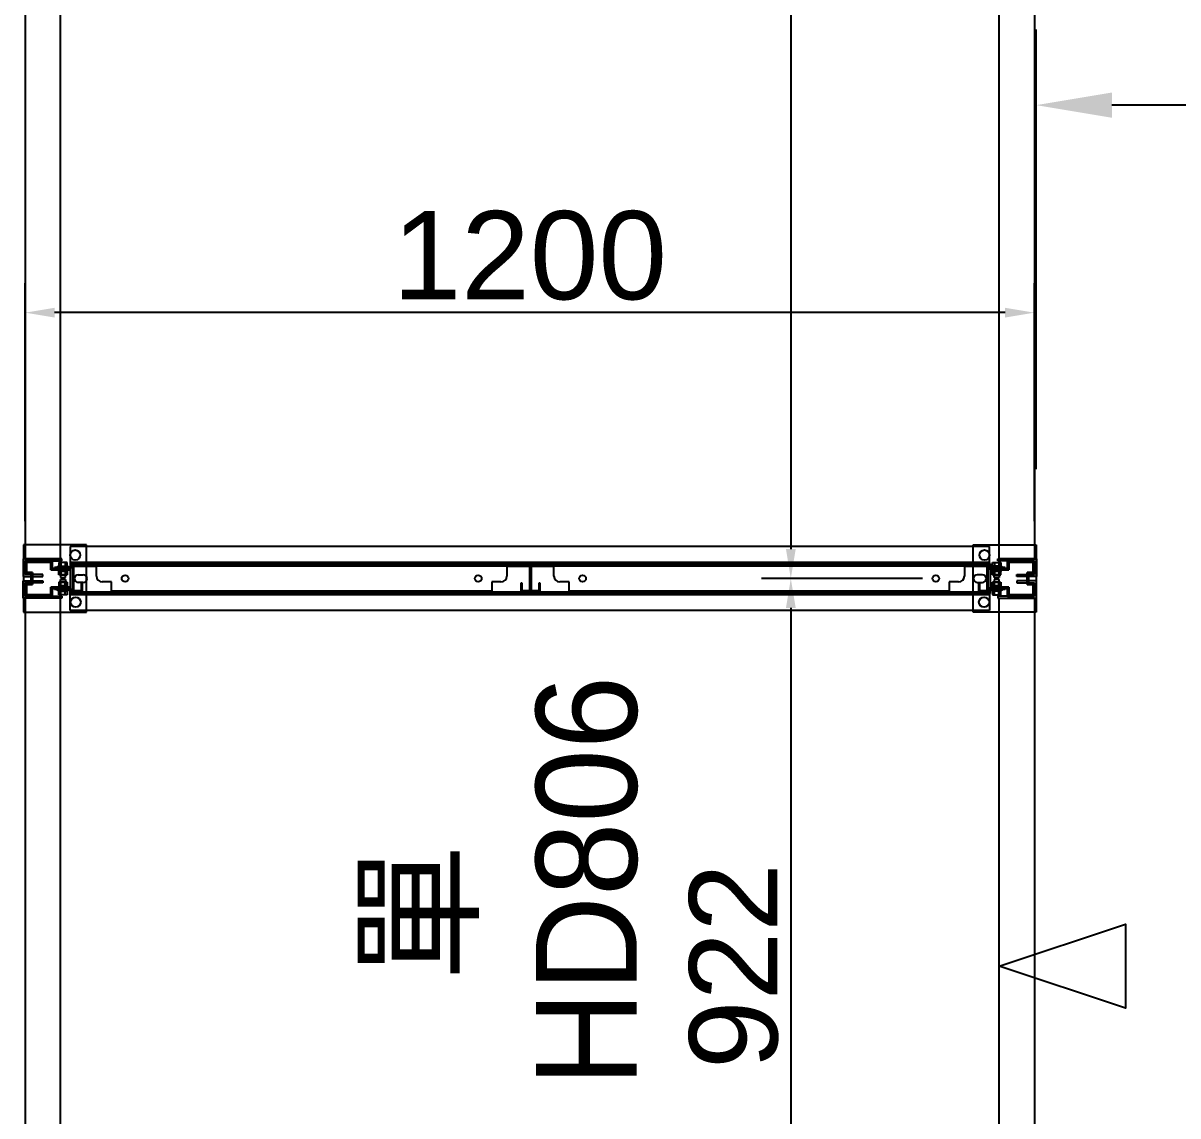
# Model space of a CAD drawing. Header units: millimetres. Extents: x 15382 to 37298, y 7351 to 31127.
# Drawn here: x 32066 to 33439, y 20920 to 22219 of the extents above; entities that cross this region are included whole.
import ezdxf

# ---------------------------------------------------------------- set-up
doc = ezdxf.new("R2010")
doc.units = ezdxf.units.MM
for name, color, linetype in [('111', 7, 'Continuous'), ('113', 3, 'Continuous'), ('114', 6, 'Continuous'), ('115', 30, 'Continuous'), ('116', 12, 'Continuous'), ('444-1', 30, 'Continuous'), ('544-1', 40, 'Continuous'), ('6', 7, 'Continuous'), ('M40', 3, 'Continuous'), ('M6', 7, 'Continuous'), ('動線', 6, 'Continuous'), ('文字', 7, 'Continuous'), ('标注', 7, 'Continuous'), ('標註', 252, 'Continuous')]:
    doc.layers.add(name, color=color, linetype=linetype)
doc.styles.get("Standard").update_dxf_attribs({"font": 'arial.ttf'})
doc.styles.add('新細明體', font='')
doc.styles.get('新細明體').set_extended_font_data('PMingLiU')
doc.dimstyles.new('ISO-25', dxfattribs={"dimtxt": 2.5, "dimasz": 2.5, "dimexe": 1.25, "dimexo": 0.625, "dimtad": 1, "dimtxsty": 'Standard', "dimcen": 2.5, "dimadec": 0, "dimazin": 0, "dimtfac": 1, "dimtmove": 0, "dimatfit": 3, "dimfxl": 1, "dimarcsym": 0})

# ---------------------------------------------------------------- blocks, each defined once
blk = doc.blocks.new('*D65')
at = {"layer": 'Defpoints', "color": 0, "transparency": 16777216}
for p in [(33142.6, 21558.6), (32979.1, 20636.6), (33142.6, 20636.6)]:
    blk.add_point(p, dxfattribs=at)
at = {"layer": '標註', "color": 0, "lineweight": -2, "transparency": 16777216}
for p, q in [((33135.6, 21558.6), (32944.1, 21558.6)), ((32979.1, 21523.6), (32979.1, 20671.6)), ((33135.6, 20636.6), (32944.1, 20636.6))]:
    blk.add_line(p, q, dxfattribs=at)
at = {"layer": '標註', "color": 0, "transparency": 16777216}
for points in [[(32973.3, 21523.6), (32984.9, 21523.6), (32979.1, 21558.6)], [(32973.3, 20671.6), (32984.9, 20671.6), (32979.1, 20636.6)]]:
    blk.add_solid(points, dxfattribs=at)
at = {"layer": '標註', "color": 0, "transparency": 16777216, "insert": (32911.5, 21097.6), "char_height": 105, "attachment_point": 5, "rotation": 90}
blk.add_mtext('922', dxfattribs=at)
blk = doc.blocks.new('*D66')
at = {"layer": 'Defpoints', "color": 0, "transparency": 16777216}
for p in [(32068.8, 21874.8), (32068.8, 21619.9), (33268.8, 21619.9)]:
    blk.add_point(p, dxfattribs=at)
at = {"layer": '標註', "color": 0, "lineweight": -2, "transparency": 16777216}
for p, q in [((32068.8, 21626.9), (32068.8, 21909.8)), ((33268.8, 21626.9), (33268.8, 21909.8)), ((33233.8, 21874.8), (32103.8, 21874.8))]:
    blk.add_line(p, q, dxfattribs=at)
at = {"layer": '標註', "color": 0, "transparency": 16777216}
for points in [[(32103.8, 21880.6), (32103.8, 21869), (32068.8, 21874.8)], [(33233.8, 21880.6), (33233.8, 21869), (33268.8, 21874.8)]]:
    blk.add_solid(points, dxfattribs=at)
at = {"layer": '標註', "color": 0, "transparency": 16777216, "insert": (32668.8, 21942.4), "char_height": 105, "attachment_point": 5}
blk.add_mtext('1200', dxfattribs=at)
blk = doc.blocks.new('*D67')
at = {"layer": 'Defpoints', "color": 0, "transparency": 16777216}
for p in [(33142.6, 23350.6), (32979.1, 21558.6), (33142.6, 21558.6)]:
    blk.add_point(p, dxfattribs=at)
at = {"layer": '標註', "color": 0, "lineweight": -2, "transparency": 16777216}
for p, q in [((33135.6, 23350.6), (32944.1, 23350.6)), ((32979.1, 23315.6), (32979.1, 21593.6)), ((33135.6, 21558.6), (32944.1, 21558.6))]:
    blk.add_line(p, q, dxfattribs=at)
at = {"layer": '標註', "color": 0, "transparency": 16777216}
for points in [[(32973.3, 23315.6), (32984.9, 23315.6), (32979.1, 23350.6)], [(32973.3, 21593.6), (32984.9, 21593.6), (32979.1, 21558.6)]]:
    blk.add_solid(points, dxfattribs=at)
at = {"layer": '標註', "color": 0, "transparency": 16777216, "insert": (32911.5, 22454.6), "char_height": 105, "attachment_point": 5, "rotation": 90}
blk.add_mtext('1792', dxfattribs=at)

msp = doc.modelspace()

# ---------------------------------------------------------------- linework, layer by layer
at = {"layer": '111'}
for p, q in [((32122.317, 21576.165), (32122.317, 21540.965)), ((33216.318, 21576.165), (32122.317, 21576.165)), ((33216.318, 21540.965), (33216.318, 21576.165)), ((32127.317, 21558.565), (32127.317, 21558.565)), ((32131.817, 21563.065), (32137.817, 21563.065)), ((32142.317, 21558.565), (32142.317, 21558.565)), ((33196.318, 21558.565), (33196.318, 21558.565)), ((33206.818, 21563.065), (33200.818, 21563.065)), ((33211.318, 21558.565), (33211.318, 21558.565)), ((32137.817, 21554.065), (32131.817, 21554.065)), ((33200.818, 21554.065), (33206.818, 21554.065)), ((32122.317, 21540.965), (33216.318, 21540.965))]:
    msp.add_line(p, q, dxfattribs=at)
for centre, start, end in [((32131.817, 21558.565), 90, 180), ((32131.817, 21558.565), 180, 270), ((32137.817, 21558.565), 0, 90), ((32137.817, 21558.565), 270, 0), ((33200.818, 21558.565), 90, 180), ((33200.818, 21558.565), 180, 270), ((33206.818, 21558.565), 0, 90), ((33206.818, 21558.565), 270, 0)]:
    msp.add_arc(centre, 4.5, start, end, dxfattribs=at)
at = {"layer": '113'}
for p, q in [((32141.817, 21598.565), (32066.817, 21598.565)), ((32066.817, 21598.565), (32066.817, 21518.565)), ((32141.817, 21518.565), (32141.817, 21598.565)), ((33195.818, 21518.565), (33195.818, 21598.565)), ((33195.818, 21598.565), (33270.818, 21598.565)), ((33270.818, 21598.565), (33270.818, 21518.565)), ((32066.817, 21518.565), (32141.817, 21518.565)), ((33270.818, 21518.565), (33195.818, 21518.565))]:
    msp.add_line(p, q, dxfattribs=at)
at = {"layer": '113', "lineweight": -3}
for centre in [(32128.317, 21586.565), (33209.318, 21586.565), (32128.817, 21530.565), (33208.818, 21530.565)]:
    msp.add_circle(centre, 6, dxfattribs=at)
at = {"layer": '114'}
for points in [[(32110.817, 21582.065), (32110.817, 23327.065), (32068.817, 23327.065), (32068.817, 21582.065)], [(33226.818, 21582.065), (33226.818, 23327.065), (33268.818, 23327.065), (33268.818, 21582.065)], [(32110.817, 20660.065), (32110.817, 21535.065), (32068.817, 21535.065), (32068.817, 20660.065)], [(33226.818, 20660.065), (33226.818, 21535.065), (33268.818, 21535.065), (33268.818, 20660.065)]]:
    msp.add_lwpolyline(points, close=True, dxfattribs=at)
at = {"layer": '115'}
for p, q in [((33215.318, 21596.565), (32122.317, 21596.565)), ((32122.317, 21596.565), (32122.317, 21571.765)), ((33215.318, 21571.765), (33215.318, 21596.565)), ((32122.317, 21571.765), (32103.817, 21571.765)), ((32103.817, 21571.765), (32103.817, 21570.565)), ((32122.317, 21571.765), (32103.817, 21571.765)), ((32103.817, 21571.765), (32103.817, 21570.565)), ((32103.817, 21570.565), (32123.517, 21570.565)), ((32103.817, 21570.565), (32123.517, 21570.565)), ((33215.318, 21577.765), (32122.317, 21577.765)), ((32122.317, 21577.765), (32122.317, 21571.765)), ((32123.517, 21570.565), (32123.517, 21576.565)), ((32123.517, 21576.565), (33214.118, 21576.565)), ((32123.517, 21570.565), (32123.517, 21576.565)), ((32123.517, 21576.565), (33214.118, 21576.565)), ((33214.118, 21576.565), (33214.118, 21570.565)), ((33214.118, 21576.565), (33214.118, 21570.565)), ((33214.118, 21570.565), (33233.818, 21570.565)), ((33214.118, 21570.565), (33233.818, 21570.565)), ((33215.318, 21571.765), (33215.318, 21577.765)), ((33233.818, 21571.765), (33215.318, 21571.765)), ((33233.818, 21571.765), (33215.318, 21571.765)), ((33233.818, 21570.565), (33233.818, 21571.765)), ((33233.818, 21570.565), (33233.818, 21571.765)), ((32103.817, 21545.365), (32103.817, 21546.565)), ((32103.817, 21546.565), (32123.517, 21546.565)), ((32103.817, 21545.365), (32103.817, 21546.565)), ((32103.817, 21546.565), (32123.517, 21546.565)), ((32122.317, 21545.365), (32103.817, 21545.365)), ((32122.317, 21545.365), (32103.817, 21545.365)), ((32122.317, 21539.365), (32122.317, 21545.365)), ((32122.317, 21520.565), (32122.317, 21545.365)), ((32123.517, 21546.565), (32123.517, 21540.565)), ((32123.517, 21546.565), (32123.517, 21540.565)), ((33214.118, 21540.565), (33214.118, 21546.565)), ((33214.118, 21546.565), (33233.818, 21546.565)), ((33214.118, 21540.565), (33214.118, 21546.565)), ((33214.118, 21546.565), (33233.818, 21546.565)), ((33233.818, 21545.365), (33215.318, 21545.365)), ((33215.318, 21545.365), (33215.318, 21539.365)), ((33233.818, 21545.365), (33215.318, 21545.365)), ((33215.318, 21545.365), (33215.318, 21520.565)), ((33233.818, 21546.565), (33233.818, 21545.365)), ((33233.818, 21546.565), (33233.818, 21545.365)), ((33215.318, 21539.365), (32122.317, 21539.365)), ((32123.517, 21540.565), (33214.118, 21540.565)), ((32123.517, 21540.565), (33214.118, 21540.565)), ((33215.318, 21520.565), (32122.317, 21520.565))]:
    msp.add_line(p, q, dxfattribs=at)
at = {"layer": '115', "lineweight": -3}
for p, q in [((32110.317, 21571.765), (32117.317, 21571.765)), ((32110.317, 21570.565), (32110.317, 21571.765)), ((32117.317, 21570.565), (32110.317, 21570.565)), ((32113.817, 21571.765), (32117.317, 21571.765)), ((32113.817, 21570.565), (32113.817, 21571.765)), ((32117.317, 21570.565), (32113.817, 21570.565)), ((32117.317, 21571.765), (32117.317, 21570.565)), ((32117.317, 21571.765), (32117.317, 21570.565)), ((33227.318, 21571.765), (33220.318, 21571.765)), ((33220.318, 21571.765), (33220.318, 21570.565)), ((33223.818, 21571.765), (33220.318, 21571.765)), ((33220.318, 21571.765), (33220.318, 21570.565)), ((33220.318, 21570.565), (33227.318, 21570.565)), ((33220.318, 21570.565), (33223.818, 21570.565)), ((33223.818, 21570.565), (33223.818, 21571.765)), ((33227.318, 21570.565), (33227.318, 21571.765)), ((32117.317, 21546.565), (32110.317, 21546.565)), ((32110.317, 21546.565), (32110.317, 21545.365)), ((32110.317, 21545.365), (32117.317, 21545.365)), ((32117.317, 21546.565), (32113.817, 21546.565)), ((32113.817, 21546.565), (32113.817, 21545.365)), ((32113.817, 21545.365), (32117.317, 21545.365)), ((32117.317, 21545.365), (32117.317, 21546.565)), ((32117.317, 21545.365), (32117.317, 21546.565)), ((33220.318, 21545.365), (33220.318, 21546.565)), ((33220.318, 21546.565), (33227.318, 21546.565)), ((33220.318, 21545.365), (33220.318, 21546.565)), ((33220.318, 21546.565), (33223.818, 21546.565)), ((33227.318, 21545.365), (33220.318, 21545.365)), ((33223.818, 21545.365), (33220.318, 21545.365)), ((33223.818, 21546.565), (33223.818, 21545.365)), ((33227.318, 21546.565), (33227.318, 21545.365))]:
    msp.add_line(p, q, dxfattribs=at)
at = {"layer": '116'}
for p, q in [((32112.317, 21582.065), (32066.317, 21582.065)), ((32066.317, 21582.065), (32066.317, 21562.565)), ((32068.817, 21563.565), (32068.817, 21579.565)), ((32068.817, 21579.565), (32112.317, 21579.565)), ((32079.839, 21579.565), (32079.839, 21582.065)), ((32084.817, 21579.565), (32084.817, 21582.065)), ((32089.796, 21579.565), (32089.796, 21582.065)), ((32112.317, 21579.565), (32112.317, 21582.065)), ((33225.318, 21579.565), (33225.318, 21582.065)), ((33225.318, 21582.065), (33271.318, 21582.065)), ((33268.818, 21579.565), (33225.318, 21579.565)), ((33247.839, 21579.565), (33247.839, 21582.065)), ((33252.818, 21579.565), (33252.818, 21582.065)), ((33257.796, 21579.565), (33257.796, 21582.065)), ((33268.818, 21563.565), (33268.818, 21579.565)), ((33271.318, 21582.065), (33271.318, 21562.565)), ((32066.317, 21563.565), (32066.317, 21561.065)), ((32066.317, 21561.065), (32089.817, 21561.065)), ((32089.817, 21563.565), (32068.817, 21563.565)), ((32089.817, 21561.065), (32089.817, 21563.565)), ((33247.818, 21561.065), (33247.818, 21563.565)), ((33247.818, 21563.565), (33268.818, 21563.565)), ((33271.318, 21561.065), (33247.818, 21561.065)), ((33271.318, 21563.565), (33271.318, 21561.065)), ((32066.317, 21553.565), (32066.317, 21556.065)), ((32066.317, 21556.065), (32089.817, 21556.065)), ((32066.317, 21535.065), (32066.317, 21554.565)), ((32089.817, 21553.565), (32068.817, 21553.565)), ((32068.817, 21553.565), (32068.817, 21537.565)), ((32089.817, 21556.065), (32089.817, 21553.565)), ((33271.318, 21556.065), (33247.818, 21556.065)), ((33247.818, 21556.065), (33247.818, 21553.565)), ((33247.818, 21553.565), (33268.818, 21553.565)), ((33268.818, 21553.565), (33268.818, 21537.565)), ((33271.318, 21553.565), (33271.318, 21556.065)), ((33271.318, 21535.065), (33271.318, 21554.565)), ((32112.317, 21535.065), (32066.317, 21535.065)), ((32068.817, 21537.565), (32112.317, 21537.565)), ((32079.839, 21537.565), (32079.839, 21535.065)), ((32084.817, 21537.565), (32084.817, 21535.065)), ((32089.796, 21537.565), (32089.796, 21535.065)), ((32112.317, 21537.565), (32112.317, 21535.065)), ((33268.818, 21537.565), (33225.318, 21537.565)), ((33225.318, 21537.565), (33225.318, 21535.065)), ((33225.318, 21535.065), (33271.318, 21535.065)), ((33247.839, 21537.565), (33247.839, 21535.065)), ((33252.818, 21537.565), (33252.818, 21535.065)), ((33257.796, 21537.565), (33257.796, 21535.065))]:
    msp.add_line(p, q, dxfattribs=at)
at = {"layer": '116', "lineweight": -3}
for p, q in [((32079.839, 21582.065), (32089.796, 21582.065)), ((32079.839, 21579.565), (32079.839, 21582.065)), ((32089.796, 21579.565), (32079.839, 21579.565)), ((32084.817, 21582.065), (32089.796, 21582.065)), ((32084.817, 21579.565), (32084.817, 21582.065)), ((32089.796, 21579.565), (32084.817, 21579.565)), ((32089.796, 21582.065), (32089.796, 21579.565)), ((32089.796, 21582.065), (32089.796, 21579.565)), ((33257.796, 21582.065), (33247.839, 21582.065)), ((33247.839, 21582.065), (33247.839, 21579.565)), ((33252.818, 21582.065), (33247.839, 21582.065)), ((33247.839, 21582.065), (33247.839, 21579.565)), ((33247.839, 21579.565), (33257.796, 21579.565)), ((33247.839, 21579.565), (33252.818, 21579.565)), ((33252.818, 21579.565), (33252.818, 21582.065)), ((33257.796, 21579.565), (33257.796, 21582.065)), ((32079.839, 21537.565), (32089.796, 21537.565)), ((32079.839, 21535.065), (32079.839, 21537.565)), ((32089.796, 21535.065), (32079.839, 21535.065)), ((32084.817, 21537.565), (32089.796, 21537.565)), ((32084.817, 21535.065), (32084.817, 21537.565)), ((32089.796, 21535.065), (32084.817, 21535.065)), ((32089.796, 21537.565), (32089.796, 21535.065)), ((32089.796, 21537.565), (32089.796, 21535.065)), ((33252.818, 21537.565), (33247.839, 21537.565)), ((33247.839, 21537.565), (33247.839, 21535.065)), ((33257.796, 21537.565), (33247.839, 21537.565)), ((33247.839, 21537.565), (33247.839, 21535.065)), ((33247.839, 21535.065), (33252.818, 21535.065)), ((33247.839, 21535.065), (33257.796, 21535.065)), ((33252.818, 21535.065), (33252.818, 21537.565)), ((33257.796, 21535.065), (33257.796, 21537.565))]:
    msp.add_line(p, q, dxfattribs=at)
at = {"layer": '444-1'}
for p, q in [((32125.517, 21572.765), (32125.517, 21573.565)), ((32125.517, 21573.565), (32669.518, 21573.565)), ((32125.517, 21543.565), (32125.517, 21573.565)), ((32125.517, 21573.565), (32126.317, 21573.565)), ((32153.517, 21572.765), (32126.317, 21572.765)), ((32126.317, 21572.765), (32126.317, 21544.365)), ((32153.517, 21561.565), (32153.517, 21572.765)), ((32668.718, 21572.765), (32641.518, 21572.765)), ((32641.518, 21572.765), (32641.518, 21561.565)), ((32668.718, 21544.365), (32668.718, 21572.765)), ((32669.518, 21573.565), (32669.518, 21543.565)), ((32136.517, 21543.565), (32125.517, 21543.565)), ((32126.317, 21544.365), (32135.717, 21544.365)), ((32135.717, 21544.365), (32135.717, 21553.565)), ((32135.717, 21553.565), (32136.517, 21553.565)), ((32136.517, 21553.565), (32136.517, 21543.565)), ((32171.517, 21554.565), (32160.517, 21554.565)), ((32171.517, 21543.565), (32171.517, 21554.565)), ((32623.518, 21543.565), (32171.517, 21543.565)), ((32634.518, 21554.565), (32623.518, 21554.565)), ((32623.518, 21554.565), (32623.518, 21543.565)), ((32658.518, 21543.565), (32658.518, 21553.565)), ((32658.518, 21553.565), (32659.318, 21553.565)), ((32669.518, 21543.565), (32658.518, 21543.565)), ((32659.318, 21553.565), (32659.318, 21544.365)), ((32659.318, 21544.365), (32668.718, 21544.365))]:
    msp.add_line(p, q, dxfattribs=at)
for centre in [(32187.517, 21558.565), (32607.518, 21558.565)]:
    msp.add_circle(centre, 4, dxfattribs=at)
for centre, start, end in [((32160.517, 21561.565), 180, 270), ((32634.518, 21561.565), 270, 0)]:
    msp.add_arc(centre, 7, start, end, dxfattribs=at)
at = {"layer": '544-1'}
for p, q in [((32669.518, 21572.765), (32669.518, 21573.565)), ((32669.518, 21573.565), (33213.518, 21573.565)), ((32669.518, 21543.565), (32669.518, 21573.565)), ((32669.518, 21573.565), (32670.318, 21573.565)), ((32697.518, 21572.765), (32670.318, 21572.765)), ((32670.318, 21572.765), (32670.318, 21544.365)), ((32697.518, 21561.565), (32697.518, 21572.765)), ((33212.718, 21572.765), (33185.518, 21572.765)), ((33185.518, 21572.765), (33185.518, 21561.565)), ((33212.718, 21544.365), (33212.718, 21572.765)), ((33213.518, 21573.565), (33213.518, 21543.565)), ((32680.518, 21543.565), (32669.518, 21543.565)), ((32670.318, 21544.365), (32679.718, 21544.365)), ((32679.718, 21544.365), (32679.718, 21553.565)), ((32679.718, 21553.565), (32680.518, 21553.565)), ((32680.518, 21553.565), (32680.518, 21543.565)), ((32715.518, 21554.565), (32704.518, 21554.565)), ((32715.518, 21543.565), (32715.518, 21554.565)), ((33167.518, 21543.565), (32715.518, 21543.565)), ((33178.518, 21554.565), (33167.518, 21554.565)), ((33167.518, 21554.565), (33167.518, 21543.565)), ((33202.518, 21543.565), (33202.518, 21553.565)), ((33202.518, 21553.565), (33203.318, 21553.565)), ((33213.518, 21543.565), (33202.518, 21543.565)), ((33203.318, 21553.565), (33203.318, 21544.365)), ((33203.318, 21544.365), (33212.718, 21544.365))]:
    msp.add_line(p, q, dxfattribs=at)
for centre in [(32731.518, 21558.565), (33151.518, 21558.565)]:
    msp.add_circle(centre, 4, dxfattribs=at)
for centre, start, end in [((32704.518, 21561.565), 180, 270), ((33178.518, 21561.565), 270, 0)]:
    msp.add_arc(centre, 7, start, end, dxfattribs=at)
at = {"layer": '6'}
for p, q in [((32122.317, 21576.165), (32122.317, 21574.565)), ((33216.318, 21576.165), (32122.317, 21576.165)), ((32122.317, 21574.565), (33216.318, 21574.565)), ((33216.318, 21574.565), (33216.318, 21576.165)), ((32122.317, 21542.565), (32122.317, 21540.965)), ((33216.318, 21542.565), (32122.317, 21542.565)), ((33216.318, 21540.965), (33216.318, 21542.565)), ((32122.317, 21540.965), (33216.318, 21540.965))]:
    msp.add_line(p, q, dxfattribs=at)
at = {"layer": 'M40'}
for p, q in [((32100.817, 21579.565), (32068.817, 21579.565)), ((32068.817, 21579.565), (32068.817, 21564.065)), ((32068.817, 21564.065), (32068.817, 21579.565)), ((32068.817, 21579.565), (32100.817, 21579.565)), ((32070.417, 21565.665), (32070.417, 21577.965)), ((32070.417, 21577.965), (32099.217, 21577.965)), ((32099.217, 21577.965), (32070.417, 21577.965)), ((32070.417, 21577.965), (32070.417, 21565.665)), ((32081.567, 21577.965), (32081.567, 21579.565)), ((32084.817, 21577.965), (32084.817, 21579.565)), ((32088.067, 21577.965), (32088.067, 21579.565)), ((32099.217, 21577.965), (32099.217, 21568.965)), ((32099.217, 21568.965), (32099.217, 21577.965)), ((32099.217, 21570.565), (32099.217, 21568.965)), ((32100.817, 21570.565), (32100.817, 21579.565)), ((32100.817, 21579.565), (32100.817, 21570.565)), ((32121.817, 21570.565), (32100.817, 21570.565)), ((32100.817, 21570.565), (32121.817, 21570.565)), ((32110.317, 21570.565), (32110.317, 21568.965)), ((32113.817, 21570.565), (32113.817, 21568.965)), ((32117.317, 21570.565), (32117.317, 21568.965)), ((32121.817, 21568.965), (32121.817, 21570.565)), ((32121.817, 21570.565), (32121.817, 21568.965)), ((33215.818, 21568.965), (33215.818, 21570.565)), ((33215.818, 21570.565), (33236.818, 21570.565)), ((33236.818, 21570.565), (33215.818, 21570.565)), ((33215.818, 21570.565), (33215.818, 21568.965)), ((33220.318, 21570.565), (33220.318, 21568.965)), ((33223.818, 21570.565), (33223.818, 21568.965)), ((33227.318, 21570.565), (33227.318, 21568.965)), ((33236.818, 21570.565), (33236.818, 21579.565)), ((33236.818, 21579.565), (33268.818, 21579.565)), ((33268.818, 21579.565), (33236.818, 21579.565)), ((33236.818, 21579.565), (33236.818, 21570.565)), ((33267.218, 21577.965), (33238.418, 21577.965)), ((33238.418, 21577.965), (33238.418, 21568.965)), ((33238.418, 21568.965), (33238.418, 21577.965)), ((33238.418, 21577.965), (33267.218, 21577.965)), ((33238.418, 21570.565), (33238.418, 21568.965)), ((33249.568, 21577.965), (33249.568, 21579.565)), ((33252.818, 21577.965), (33252.818, 21579.565)), ((33256.068, 21577.965), (33256.068, 21579.565)), ((33267.218, 21565.665), (33267.218, 21577.965)), ((33267.218, 21577.965), (33267.218, 21565.665)), ((33268.818, 21579.565), (33268.818, 21564.065)), ((33268.818, 21564.065), (33268.818, 21579.565)), ((32068.817, 21564.065), (32075.817, 21564.065)), ((32075.817, 21564.065), (32068.817, 21564.065)), ((32077.417, 21565.665), (32070.417, 21565.665)), ((32070.417, 21565.665), (32077.417, 21565.665)), ((32075.817, 21564.065), (32075.817, 21553.065)), ((32075.817, 21553.065), (32075.817, 21564.065)), ((32077.417, 21551.465), (32077.417, 21565.665)), ((32077.417, 21565.665), (32077.417, 21551.465)), ((32099.217, 21568.965), (32121.817, 21568.965)), ((32099.217, 21568.965), (32100.817, 21568.965)), ((32121.817, 21568.965), (32099.217, 21568.965)), ((33238.418, 21568.965), (33215.818, 21568.965)), ((33215.818, 21568.965), (33238.418, 21568.965)), ((33238.418, 21568.965), (33236.818, 21568.965)), ((33260.218, 21551.465), (33260.218, 21565.665)), ((33260.218, 21565.665), (33267.218, 21565.665)), ((33267.218, 21565.665), (33260.218, 21565.665)), ((33260.218, 21565.665), (33260.218, 21551.465)), ((33268.818, 21564.065), (33261.818, 21564.065)), ((33261.818, 21564.065), (33261.818, 21553.065)), ((33261.818, 21553.065), (33261.818, 21564.065)), ((33261.818, 21564.065), (33268.818, 21564.065)), ((32075.817, 21553.065), (32068.817, 21553.065)), ((32068.817, 21553.065), (32068.817, 21537.565)), ((32068.817, 21537.565), (32068.817, 21553.065)), ((32068.817, 21553.065), (32075.817, 21553.065)), ((32070.417, 21539.165), (32070.417, 21551.465)), ((32070.417, 21551.465), (32077.417, 21551.465)), ((32077.417, 21551.465), (32070.417, 21551.465)), ((32070.417, 21551.465), (32070.417, 21539.165)), ((32075.817, 21553.065), (32077.417, 21553.065)), ((32121.817, 21548.165), (32099.217, 21548.165)), ((32099.217, 21548.165), (32099.217, 21539.165)), ((32099.217, 21546.565), (32099.217, 21548.165)), ((32099.217, 21548.165), (32121.817, 21548.165)), ((32099.217, 21539.165), (32099.217, 21548.165)), ((32099.217, 21548.165), (32100.817, 21548.165)), ((32100.817, 21537.565), (32100.817, 21546.565)), ((32100.817, 21546.565), (32121.817, 21546.565)), ((32121.817, 21546.565), (32100.817, 21546.565)), ((32100.817, 21546.565), (32100.817, 21537.565)), ((32110.317, 21548.165), (32110.317, 21546.565)), ((32113.817, 21548.165), (32113.817, 21546.565)), ((32117.317, 21548.165), (32117.317, 21546.565)), ((32121.817, 21546.565), (32121.817, 21548.165)), ((32121.817, 21548.165), (32121.817, 21546.565)), ((33215.818, 21546.565), (33215.818, 21548.165)), ((33215.818, 21548.165), (33238.418, 21548.165)), ((33238.418, 21548.165), (33215.818, 21548.165)), ((33215.818, 21548.165), (33215.818, 21546.565)), ((33236.818, 21546.565), (33215.818, 21546.565)), ((33215.818, 21546.565), (33236.818, 21546.565)), ((33220.318, 21548.165), (33220.318, 21546.565)), ((33223.818, 21548.165), (33223.818, 21546.565)), ((33227.318, 21548.165), (33227.318, 21546.565)), ((33238.418, 21548.165), (33236.818, 21548.165)), ((33236.818, 21537.565), (33236.818, 21546.565)), ((33236.818, 21546.565), (33236.818, 21537.565)), ((33238.418, 21548.165), (33238.418, 21539.165)), ((33238.418, 21546.565), (33238.418, 21548.165)), ((33238.418, 21539.165), (33238.418, 21548.165)), ((33261.818, 21553.065), (33260.218, 21553.065)), ((33267.218, 21551.465), (33260.218, 21551.465)), ((33260.218, 21551.465), (33267.218, 21551.465)), ((33261.818, 21553.065), (33268.818, 21553.065)), ((33268.818, 21553.065), (33261.818, 21553.065)), ((33267.218, 21539.165), (33267.218, 21551.465)), ((33267.218, 21551.465), (33267.218, 21539.165)), ((33268.818, 21553.065), (33268.818, 21537.565)), ((33268.818, 21537.565), (33268.818, 21553.065)), ((32068.817, 21537.565), (32100.817, 21537.565)), ((32100.817, 21537.565), (32068.817, 21537.565)), ((32099.217, 21539.165), (32070.417, 21539.165)), ((32070.417, 21539.165), (32099.217, 21539.165)), ((33268.818, 21537.565), (33236.818, 21537.565)), ((33236.818, 21537.565), (33268.818, 21537.565)), ((33238.418, 21539.165), (33267.218, 21539.165)), ((33267.218, 21539.165), (33238.418, 21539.165))]:
    msp.add_line(p, q, dxfattribs=at)
at = {"layer": 'M40', "lineweight": -3}
for p, q in [((32081.567, 21579.565), (32088.067, 21579.565)), ((32081.567, 21577.965), (32081.567, 21579.565)), ((32088.067, 21577.965), (32081.567, 21577.965)), ((32084.817, 21579.565), (32088.067, 21579.565)), ((32084.817, 21577.965), (32084.817, 21579.565)), ((32088.067, 21577.965), (32084.817, 21577.965)), ((32088.067, 21579.565), (32088.067, 21577.965)), ((32088.067, 21579.565), (32088.067, 21577.965)), ((32110.317, 21570.565), (32117.317, 21570.565)), ((32110.317, 21568.965), (32110.317, 21570.565)), ((32113.817, 21570.565), (32117.317, 21570.565)), ((32113.817, 21568.965), (32113.817, 21570.565)), ((32117.317, 21570.565), (32117.317, 21568.965)), ((32117.317, 21570.565), (32117.317, 21568.965)), ((33227.318, 21570.565), (33220.318, 21570.565)), ((33220.318, 21570.565), (33220.318, 21568.965)), ((33223.818, 21570.565), (33220.318, 21570.565)), ((33220.318, 21570.565), (33220.318, 21568.965)), ((33223.818, 21568.965), (33223.818, 21570.565)), ((33227.318, 21568.965), (33227.318, 21570.565)), ((33256.068, 21579.565), (33249.568, 21579.565)), ((33249.568, 21579.565), (33249.568, 21577.965)), ((33252.818, 21579.565), (33249.568, 21579.565)), ((33249.568, 21579.565), (33249.568, 21577.965)), ((33249.568, 21577.965), (33256.068, 21577.965)), ((33249.568, 21577.965), (33252.818, 21577.965)), ((33252.818, 21577.965), (33252.818, 21579.565)), ((33256.068, 21577.965), (33256.068, 21579.565)), ((32077.417, 21564.065), (32075.817, 21564.065)), ((32075.817, 21564.065), (32075.817, 21553.065)), ((32075.817, 21553.065), (32075.817, 21558.565)), ((32075.817, 21558.565), (32077.417, 21558.565)), ((32077.417, 21553.065), (32077.417, 21564.065)), ((32077.417, 21558.565), (32077.417, 21553.065)), ((32117.317, 21568.965), (32110.317, 21568.965)), ((32117.317, 21568.965), (32113.817, 21568.965)), ((33220.318, 21568.965), (33227.318, 21568.965)), ((33220.318, 21568.965), (33223.818, 21568.965)), ((33260.218, 21553.065), (33260.218, 21564.065)), ((33260.218, 21564.065), (33261.818, 21564.065)), ((33260.218, 21558.565), (33260.218, 21553.065)), ((33261.818, 21558.565), (33260.218, 21558.565)), ((33261.818, 21564.065), (33261.818, 21553.065)), ((33261.818, 21553.065), (33261.818, 21558.565)), ((32075.817, 21553.065), (32077.417, 21553.065)), ((32077.417, 21553.065), (32075.817, 21553.065)), ((32117.317, 21548.165), (32110.317, 21548.165)), ((32110.317, 21548.165), (32110.317, 21546.565)), ((32110.317, 21546.565), (32117.317, 21546.565)), ((32117.317, 21548.165), (32113.817, 21548.165)), ((32113.817, 21548.165), (32113.817, 21546.565)), ((32113.817, 21546.565), (32117.317, 21546.565)), ((32117.317, 21546.565), (32117.317, 21548.165)), ((32117.317, 21546.565), (32117.317, 21548.165)), ((33220.318, 21546.565), (33220.318, 21548.165)), ((33220.318, 21548.165), (33227.318, 21548.165)), ((33220.318, 21546.565), (33220.318, 21548.165)), ((33220.318, 21548.165), (33223.818, 21548.165)), ((33227.318, 21546.565), (33220.318, 21546.565)), ((33223.818, 21546.565), (33220.318, 21546.565)), ((33223.818, 21548.165), (33223.818, 21546.565)), ((33227.318, 21548.165), (33227.318, 21546.565)), ((33261.818, 21553.065), (33260.218, 21553.065)), ((33260.218, 21553.065), (33261.818, 21553.065)), ((32081.567, 21539.165), (32088.067, 21539.165)), ((32081.567, 21537.565), (32081.567, 21539.165)), ((32088.067, 21537.565), (32081.567, 21537.565)), ((32084.817, 21539.165), (32088.067, 21539.165)), ((32084.817, 21537.565), (32084.817, 21539.165)), ((32088.067, 21537.565), (32084.817, 21537.565)), ((32088.067, 21539.165), (32088.067, 21537.565)), ((32088.067, 21539.165), (32088.067, 21537.565)), ((33256.068, 21539.165), (33249.568, 21539.165)), ((33249.568, 21539.165), (33249.568, 21537.565)), ((33252.818, 21539.165), (33249.568, 21539.165)), ((33249.568, 21539.165), (33249.568, 21537.565)), ((33249.568, 21537.565), (33256.068, 21537.565)), ((33249.568, 21537.565), (33252.818, 21537.565)), ((33252.818, 21537.565), (33252.818, 21539.165)), ((33256.068, 21537.565), (33256.068, 21539.165))]:
    msp.add_line(p, q, dxfattribs=at)
at = {"layer": 'M6'}
for p, q in [((32108.817, 21573.465), (32106.817, 21571.965)), ((32106.817, 21571.965), (32106.817, 21571.765)), ((32106.817, 21571.765), (32110.817, 21571.765)), ((32118.817, 21577.765), (32108.817, 21577.765)), ((32108.817, 21577.765), (32108.817, 21573.465)), ((32118.817, 21577.765), (32108.817, 21577.765)), ((32108.817, 21577.765), (32108.817, 21573.465)), ((32108.817, 21573.465), (32118.817, 21573.465)), ((32110.817, 21571.765), (32110.817, 21559.765)), ((32111.317, 21577.765), (32111.317, 21573.465)), ((32116.317, 21577.765), (32116.317, 21573.465)), ((32116.817, 21559.765), (32116.817, 21571.765)), ((32116.817, 21571.765), (32120.817, 21571.765)), ((32118.817, 21573.465), (32118.817, 21577.765)), ((32118.817, 21573.465), (32118.817, 21577.765)), ((32120.817, 21571.965), (32118.817, 21573.465)), ((32120.817, 21571.765), (32120.817, 21571.965)), ((33216.818, 21571.965), (33218.818, 21573.465)), ((33216.818, 21571.765), (33216.818, 21571.965)), ((33220.818, 21571.765), (33216.818, 21571.765)), ((33218.818, 21573.465), (33218.818, 21577.765)), ((33218.818, 21577.765), (33228.818, 21577.765)), ((33218.818, 21573.465), (33218.818, 21577.765)), ((33218.818, 21577.765), (33228.818, 21577.765)), ((33228.818, 21573.465), (33218.818, 21573.465)), ((33220.818, 21559.765), (33220.818, 21571.765)), ((33221.318, 21577.765), (33221.318, 21573.465)), ((33226.318, 21577.765), (33226.318, 21573.465)), ((33226.818, 21571.765), (33226.818, 21559.765)), ((33230.818, 21571.765), (33226.818, 21571.765)), ((33228.818, 21577.765), (33228.818, 21573.465)), ((33228.818, 21577.765), (33228.818, 21573.465)), ((33228.818, 21573.465), (33230.818, 21571.965)), ((33230.818, 21571.965), (33230.818, 21571.765)), ((32107.817, 21568.765), (32107.817, 21568.965)), ((32107.817, 21568.965), (32119.817, 21568.965)), ((32108.817, 21567.265), (32107.817, 21568.765)), ((32108.817, 21562.965), (32108.817, 21567.265)), ((32108.817, 21567.265), (32118.817, 21567.265)), ((32108.817, 21562.965), (32108.817, 21567.265)), ((32108.817, 21562.965), (32108.817, 21567.265)), ((32108.817, 21567.265), (32116.317, 21567.265)), ((32118.817, 21562.965), (32108.817, 21562.965)), ((32118.817, 21562.965), (32108.817, 21562.965)), ((32116.317, 21562.965), (32108.817, 21562.965)), ((32110.817, 21559.765), (32116.817, 21559.765)), ((32110.817, 21545.365), (32110.817, 21557.365)), ((32110.817, 21557.365), (32116.817, 21557.365)), ((32118.817, 21567.265), (32111.317, 21567.265)), ((32111.317, 21567.265), (32111.317, 21562.965)), ((32111.317, 21562.965), (32118.817, 21562.965)), ((32116.317, 21567.265), (32116.317, 21562.965)), ((32116.817, 21557.365), (32116.817, 21545.365)), ((32119.817, 21568.765), (32118.817, 21567.265)), ((32118.817, 21567.265), (32118.817, 21562.965)), ((32118.817, 21567.265), (32118.817, 21562.965)), ((32118.817, 21562.965), (32118.817, 21567.265)), ((32119.817, 21568.965), (32119.817, 21568.765)), ((33229.818, 21568.965), (33217.818, 21568.965)), ((33217.818, 21568.965), (33217.818, 21568.765)), ((33217.818, 21568.765), (33218.818, 21567.265)), ((33218.818, 21567.265), (33218.818, 21562.965)), ((33228.818, 21567.265), (33218.818, 21567.265)), ((33218.818, 21567.265), (33218.818, 21562.965)), ((33218.818, 21562.965), (33218.818, 21567.265)), ((33218.818, 21567.265), (33226.318, 21567.265)), ((33218.818, 21562.965), (33228.818, 21562.965)), ((33218.818, 21562.965), (33228.818, 21562.965)), ((33226.318, 21562.965), (33218.818, 21562.965)), ((33226.818, 21559.765), (33220.818, 21559.765)), ((33226.818, 21557.365), (33220.818, 21557.365)), ((33220.818, 21557.365), (33220.818, 21545.365)), ((33228.818, 21567.265), (33221.318, 21567.265)), ((33221.318, 21567.265), (33221.318, 21562.965)), ((33221.318, 21562.965), (33228.818, 21562.965)), ((33226.318, 21567.265), (33226.318, 21562.965)), ((33226.818, 21545.365), (33226.818, 21557.365)), ((33228.818, 21567.265), (33229.818, 21568.765)), ((33228.818, 21562.965), (33228.818, 21567.265)), ((33228.818, 21562.965), (33228.818, 21567.265)), ((33228.818, 21562.965), (33228.818, 21567.265)), ((33229.818, 21568.765), (33229.818, 21568.965)), ((32106.817, 21545.165), (32106.817, 21545.365)), ((32106.817, 21545.365), (32110.817, 21545.365)), ((32108.817, 21543.665), (32106.817, 21545.165)), ((32108.817, 21549.865), (32107.817, 21548.365)), ((32107.817, 21548.365), (32107.817, 21548.165)), ((32107.817, 21548.165), (32119.817, 21548.165)), ((32118.817, 21554.165), (32108.817, 21554.165)), ((32108.817, 21554.165), (32108.817, 21549.865)), ((32118.817, 21554.165), (32108.817, 21554.165)), ((32108.817, 21554.165), (32108.817, 21549.865)), ((32108.817, 21554.165), (32108.817, 21549.865)), ((32116.317, 21554.165), (32108.817, 21554.165)), ((32108.817, 21549.865), (32118.817, 21549.865)), ((32108.817, 21549.865), (32116.317, 21549.865)), ((32108.817, 21539.365), (32108.817, 21543.665)), ((32108.817, 21543.665), (32118.817, 21543.665)), ((32108.817, 21539.365), (32108.817, 21543.665)), ((32111.317, 21549.865), (32111.317, 21554.165)), ((32111.317, 21554.165), (32118.817, 21554.165)), ((32118.817, 21549.865), (32111.317, 21549.865)), ((32111.317, 21539.365), (32111.317, 21543.665)), ((32116.317, 21549.865), (32116.317, 21554.165)), ((32116.317, 21539.365), (32116.317, 21543.665)), ((32116.817, 21545.365), (32120.817, 21545.365)), ((32118.817, 21549.865), (32118.817, 21554.165)), ((32118.817, 21549.865), (32118.817, 21554.165)), ((32118.817, 21554.165), (32118.817, 21549.865)), ((32119.817, 21548.365), (32118.817, 21549.865)), ((32120.817, 21545.165), (32118.817, 21543.665)), ((32118.817, 21543.665), (32118.817, 21539.365)), ((32118.817, 21543.665), (32118.817, 21539.365)), ((32119.817, 21548.165), (32119.817, 21548.365)), ((32120.817, 21545.365), (32120.817, 21545.165)), ((33220.818, 21545.365), (33216.818, 21545.365)), ((33216.818, 21545.365), (33216.818, 21545.165)), ((33216.818, 21545.165), (33218.818, 21543.665)), ((33217.818, 21548.365), (33218.818, 21549.865)), ((33217.818, 21548.165), (33217.818, 21548.365)), ((33229.818, 21548.165), (33217.818, 21548.165)), ((33218.818, 21549.865), (33218.818, 21554.165)), ((33218.818, 21554.165), (33228.818, 21554.165)), ((33218.818, 21549.865), (33218.818, 21554.165)), ((33218.818, 21554.165), (33228.818, 21554.165)), ((33218.818, 21554.165), (33218.818, 21549.865)), ((33226.318, 21554.165), (33218.818, 21554.165)), ((33228.818, 21549.865), (33218.818, 21549.865)), ((33218.818, 21549.865), (33226.318, 21549.865)), ((33218.818, 21543.665), (33218.818, 21539.365)), ((33228.818, 21543.665), (33218.818, 21543.665)), ((33218.818, 21543.665), (33218.818, 21539.365)), ((33221.318, 21549.865), (33221.318, 21554.165)), ((33221.318, 21554.165), (33228.818, 21554.165)), ((33228.818, 21549.865), (33221.318, 21549.865)), ((33221.318, 21539.365), (33221.318, 21543.665)), ((33226.318, 21549.865), (33226.318, 21554.165)), ((33226.318, 21539.365), (33226.318, 21543.665)), ((33230.818, 21545.365), (33226.818, 21545.365)), ((33228.818, 21554.165), (33228.818, 21549.865)), ((33228.818, 21554.165), (33228.818, 21549.865)), ((33228.818, 21554.165), (33228.818, 21549.865)), ((33228.818, 21549.865), (33229.818, 21548.365)), ((33228.818, 21543.665), (33230.818, 21545.165)), ((33228.818, 21539.365), (33228.818, 21543.665)), ((33228.818, 21539.365), (33228.818, 21543.665)), ((33229.818, 21548.365), (33229.818, 21548.165)), ((33230.818, 21545.165), (33230.818, 21545.365)), ((32118.817, 21539.365), (32108.817, 21539.365)), ((32118.817, 21539.365), (32108.817, 21539.365)), ((33218.818, 21539.365), (33228.818, 21539.365)), ((33218.818, 21539.365), (33228.818, 21539.365))]:
    msp.add_line(p, q, dxfattribs=at)
at = {"layer": '動線', "lineweight": -3}
msp.add_lwpolyline([(33226.818, 21097.565), (33376.818, 21147.565), (33376.818, 21047.565), (33226.818, 21097.565)], dxfattribs=at)
at = {"layer": '标注'}
for p, q in [((33270.818, 21688.565), (33270.818, 22211.616)), ((34471.067, 22121.616), (33360.818, 22121.616))]:
    msp.add_line(p, q, dxfattribs=at)
msp.add_solid([(33360.818, 22136.616), (33360.818, 22106.616), (33270.818, 22121.616)], dxfattribs=at)

# ---------------------------------------------------------------- texts
at = {"layer": '文字', "color": 7, "style": '新細明體'}
msp.add_text('HD806', height=120, rotation=90, dxfattribs=at).set_placement((32795.989, 20954.306))
at = {"layer": '文字', "color": 8, "style": '新細明體'}
msp.add_text('單', height=120, rotation=90, dxfattribs=at).set_placement((32595.291, 21079.631))

# ---------------------------------------------------------------- dimensions: what is measured, and where the dimension line sits
at = {"layer": '標註', "color": 8}
for base, p1, p2, angle, picture, middle in [((32979.094, 21558.565), (33142.609, 23350.565), (33142.609, 21558.565), 270, '*D67', (32911.484, 22454.565)), ((32068.818, 21874.808), (33268.818, 21619.921), (32068.818, 21619.921), 180, '*D66', (32668.818, 21942.418)), ((32979.094, 20636.565), (33142.609, 21558.565), (33142.609, 20636.565), 270, '*D65', (32911.484, 21097.565))]:
    dim = msp.add_linear_dim(base=base, p1=p1, p2=p2, angle=angle, dimstyle='ISO-25', override={"dimscale": 70, "dimtxt": 1.5, "dimasz": 0.5, "dimexe": 0.5, "dimexo": 0.1, "dimgap": 0.2}, dxfattribs=at)
    dim.commit()
    dim.dimension.update_dxf_attribs({"geometry": picture, "text_midpoint": middle})

doc.saveas('drawing.dxf')
